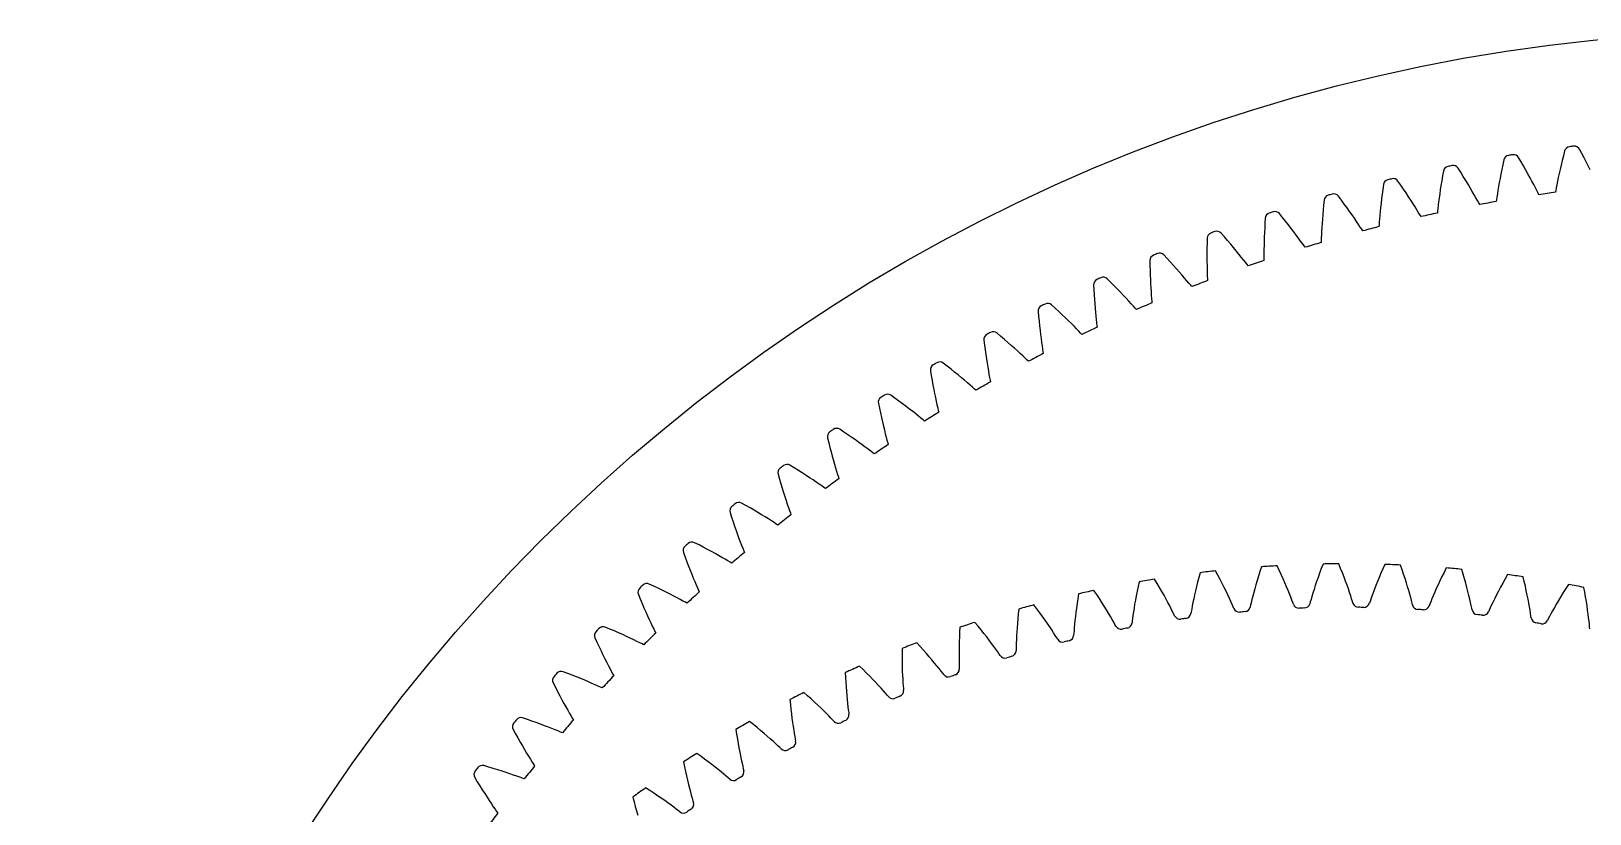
# Model space of a CAD drawing. Header units: millimetres. Extents: x -90 to 90, y -90 to 90.
# Drawn here: x -90.1 to -9.4, y 49.5 to 90.1 of the extents above; entities that cross this region are included whole.
import ezdxf

# ---------------------------------------------------------------- set-up
doc = ezdxf.new("R2010")
doc.units = ezdxf.units.MM

msp = doc.modelspace()

# ---------------------------------------------------------------- linework, layer by layer
at = {"layer": 'fixed_ring'}
for p, q in [((-9.808668, 83.750313), (-9.931059, 83.977999)), ((-13.899455, 83.169285), (-13.950495, 82.924154)), ((-13.845304, 83.422047), (-13.899455, 83.169285)), ((-12.951994, 83.32209), (-13.082862, 83.545012)), ((-12.826478, 83.105434), (-12.951994, 83.32209)), ((-10.87761, 83.155337), (-10.929769, 82.929293)), ((-10.821431, 83.390217), (-10.87761, 83.155337)), ((-10.761207, 83.633255), (-10.821431, 83.390217)), ((-10.697587, 83.8838), (-10.761207, 83.633255)), ((-9.691391, 83.529089), (-9.808668, 83.750313)), ((-9.580013, 83.3148), (-9.691391, 83.529089)), ((-9.474675, 83.108111), (-9.580013, 83.3148)), ((-19.179225, 82.112619), (-19.326482, 82.325072)), ((-17.059813, 82.340722), (-17.098176, 82.102283)), ((-17.01803, 82.587599), (-17.059813, 82.340722)), ((-16.973425, 82.842218), (-17.01803, 82.587599)), ((-16.076987, 82.775935), (-16.216148, 82.993776)), ((-15.94341, 82.564153), (-16.076987, 82.775935)), ((-15.816238, 82.358844), (-15.94341, 82.564153)), ((-15.69566, 82.160658), (-15.816238, 82.358844)), ((-14.041419, 82.459482), (-14.081392, 82.241456)), ((-13.9978, 82.687327), (-14.041419, 82.459482)), ((-13.950495, 82.924154), (-13.9978, 82.687327)), ((-12.707118, 82.895486), (-12.826478, 83.105434)), ((-12.59408, 82.692906), (-12.707118, 82.895486)), ((-12.487591, 82.498502), (-12.59408, 82.692906)), ((-12.387968, 82.313302), (-12.487591, 82.498502)), ((-12.295674, 82.138668), (-12.387968, 82.313302)), ((-11.062047, 82.313884), (-11.097818, 82.134688)), ((-11.02203, 82.507311), (-11.062047, 82.313884)), ((-10.977915, 82.712926), (-11.02203, 82.507311)), ((-10.929769, 82.929293), (-10.977915, 82.712926)), ((-9.375574, 82.909839), (-9.474675, 83.108111)), ((-22.254317, 81.333082), (-22.409461, 81.539845)), ((-20.144986, 81.640745), (-20.174352, 81.401032)), ((-20.112518, 81.889019), (-20.144986, 81.640745)), ((-20.077522, 82.145136), (-20.112518, 81.889019)), ((-19.037777, 81.906012), (-19.179225, 82.112619)), ((-18.902972, 81.705631), (-19.037777, 81.906012)), ((-18.775025, 81.512122), (-18.902972, 81.705631)), ((-18.654222, 81.326273), (-18.775025, 81.512122)), ((-17.164938, 81.653583), (-17.19347, 81.445233)), ((-17.133194, 81.872958), (-17.164938, 81.653583)), ((-17.098176, 82.102283), (-17.133194, 81.872958)), ((-15.581934, 81.970398), (-15.69566, 82.160658)), ((-15.475415, 81.789076), (-15.581934, 81.970398)), ((-15.376617, 81.618037), (-15.475415, 81.789076)), ((-15.286325, 81.459173), (-15.376617, 81.618037)), ((-14.17946, 81.659118), (-14.204551, 81.496296)), ((-14.150455, 81.839532), (-14.17946, 81.659118)), ((-14.117741, 82.034327), (-14.150455, 81.839532)), ((-14.081392, 82.241456), (-14.117741, 82.034327)), ((-12.211421, 81.97652), (-12.295674, 82.138668)), ((-12.136414, 81.829841), (-12.211421, 81.97652)), ((-12.073073, 81.704177), (-12.136414, 81.829841)), ((-12.03021, 81.61816), (-12.073073, 81.704177)), ((-11.154861, 81.834594), (-11.172077, 81.740043)), ((-11.129016, 81.972925), (-11.154861, 81.834594)), ((-11.097818, 82.134688), (-11.129016, 81.972925)), ((-23.201645, 80.825215), (-23.221974, 80.584567)), ((-23.178539, 81.074535), (-23.201645, 80.825215)), ((-23.153202, 81.331787), (-23.178539, 81.074535)), ((-22.105198, 81.131942), (-22.254317, 81.333082)), ((-21.962951, 80.936773), (-22.105198, 81.131942)), ((-21.827815, 80.748214), (-21.962951, 80.936773)), ((-21.700108, 80.567041), (-21.827815, 80.748214)), ((-20.244864, 80.740863), (-20.262841, 80.54416)), ((-20.224189, 80.950139), (-20.244864, 80.740863)), ((-20.200719, 81.170552), (-20.224189, 80.950139)), ((-20.174352, 81.401032), (-20.200719, 81.170552)), ((-18.540958, 81.149087), (-18.654222, 81.326273)), ((-18.435797, 80.981885), (-18.540958, 81.149087)), ((-18.339592, 80.82653), (-18.435797, 80.981885)), ((-18.253771, 80.685905), (-18.339592, 80.82653)), ((-17.275353, 80.764434), (-17.285413, 80.668857)), ((-17.259981, 80.904317), (-17.275353, 80.764434)), ((-17.241032, 81.067968), (-17.259981, 80.904317)), ((-17.218833, 81.249345), (-17.241032, 81.067968)), ((-17.19347, 81.445233), (-17.218833, 81.249345)), ((-15.205853, 81.31542), (-15.286325, 81.459173)), ((-15.137831, 81.192227), (-15.205853, 81.31542)), ((-15.091762, 81.107883), (-15.137831, 81.192227)), ((-14.225174, 81.35709), (-14.238822, 81.261959)), ((-14.204551, 81.496296), (-14.225174, 81.35709)), ((-26.225465, 79.895286), (-26.236727, 79.654044)), ((-26.211754, 80.145298), (-26.225465, 79.895286)), ((-26.196111, 80.403322), (-26.211754, 80.145298)), ((-25.297911, 80.438427), (-25.460723, 80.639208)), ((-25.141331, 80.243038), (-25.297911, 80.438427)), ((-24.991844, 80.053359), (-25.141331, 80.243038)), ((-24.849711, 79.870016), (-24.991844, 80.053359)), ((-23.267604, 79.922213), (-23.278169, 79.724972)), ((-23.254815, 80.132118), (-23.267604, 79.922213)), ((-23.239653, 80.353258), (-23.254815, 80.132118)), ((-23.221974, 80.584567), (-23.239653, 80.353258)), ((-21.580259, 80.39424), (-21.700108, 80.567041)), ((-21.468882, 80.231113), (-21.580259, 80.39424)), ((-21.366903, 80.079486), (-21.468882, 80.231113)), ((-21.275852, 79.942189), (-21.366903, 80.079486)), ((-21.198761, 79.824459), (-21.275852, 79.942189)), ((-20.30108, 80.057466), (-20.307538, 79.961578)), ((-20.290981, 80.197828), (-20.30108, 80.057466)), ((-20.278201, 80.362075), (-20.290981, 80.197828)), ((-20.262841, 80.54416), (-20.278201, 80.362075)), ((-18.181162, 80.565359), (-18.253771, 80.685905)), ((-18.131954, 80.482807), (-18.181162, 80.565359)), ((-29.207868, 79.102625), (-29.212165, 78.852274)), ((-29.201942, 79.361054), (-29.207868, 79.102625)), ((-28.305698, 79.429921), (-28.475947, 79.624436)), ((-28.14188, 79.24056), (-28.305698, 79.429921)), ((-27.985363, 79.056638), (-28.14188, 79.24056)), ((-26.252527, 79.200679), (-26.25741, 78.990442)), ((-26.245693, 79.422233), (-26.252527, 79.200679)), ((-26.236727, 79.654044), (-26.245693, 79.422233)), ((-24.715279, 79.693775), (-24.849711, 79.870016)), ((-24.589015, 79.525605), (-24.715279, 79.693775)), ((-24.471581, 79.366782), (-24.589015, 79.525605)), ((-24.36397, 79.219098), (-24.471581, 79.366782)), ((-24.26782, 79.085324), (-24.36397, 79.219098)), ((-24.186355, 78.970576), (-24.26782, 79.085324)), ((-23.298074, 79.237185), (-23.30092, 79.141122)), ((-23.293261, 79.377827), (-23.298074, 79.237185)), ((-23.286669, 79.542439), (-23.293261, 79.377827)), ((-23.278169, 79.724972), (-23.286669, 79.542439)), ((-21.146482, 79.743817), (-21.198761, 79.824459)), ((-31.273422, 78.30899), (-31.450867, 78.496964)), ((-31.102597, 78.125925), (-31.273422, 78.30899)), ((-29.214346, 78.610779), (-29.214586, 78.378795)), ((-29.214586, 78.378795), (-29.213081, 78.157141)), ((-29.212165, 78.852274), (-29.214346, 78.610779)), ((-27.836435, 78.878771), (-27.985363, 79.056638)), ((-27.695468, 78.707711), (-27.836435, 78.878771)), ((-27.562968, 78.544409), (-27.695468, 78.707711)), ((-27.439644, 78.390116), (-27.562968, 78.544409)), ((-27.326553, 78.246585), (-27.439644, 78.390116)), ((-26.262177, 78.61022), (-26.262573, 78.445476)), ((-26.262573, 78.445476), (-26.262092, 78.304752)), ((-26.260549, 78.792943), (-26.262177, 78.61022)), ((-26.262092, 78.304752), (-26.261323, 78.20865)), ((-26.25741, 78.990442), (-26.260549, 78.792943)), ((-24.131079, 78.891958), (-24.186355, 78.970576)), ((-32.166441, 78.20646), (-32.162642, 77.947991)), ((-32.162642, 77.947991), (-32.157519, 77.697655)), ((-32.157519, 77.697655), (-32.150614, 77.456249)), ((-30.939273, 77.948021), (-31.102597, 78.125925)), ((-30.783759, 77.775881), (-30.939273, 77.948021)), ((-30.636458, 77.610245), (-30.783759, 77.775881)), ((-30.497909, 77.452043), (-30.636458, 77.610245)), ((-29.213081, 78.157141), (-29.210053, 77.946868)), ((-29.210053, 77.946868), (-29.20576, 77.749392)), ((-29.20576, 77.749392), (-29.200514, 77.566736)), ((-29.200514, 77.566736), (-29.194713, 77.402095)), ((-27.225439, 78.116522), (-27.326553, 78.246585)), ((-27.139715, 78.00492), (-27.225439, 78.116522)), ((-27.081522, 77.928436), (-27.139715, 78.00492)), ((-35.085412, 76.941174), (-35.071894, 76.68303)), ((-35.071894, 76.68303), (-35.057358, 76.433065)), ((-34.196882, 77.077222), (-34.381272, 77.258388)), ((-34.019291, 76.900712), (-34.196882, 77.077222)), ((-33.849391, 76.729077), (-34.019291, 76.900712)), ((-33.687513, 76.562909), (-33.849391, 76.729077)), ((-32.150614, 77.456249), (-32.142128, 77.224421)), ((-32.142128, 77.224421), (-32.132287, 77.00298)), ((-32.132287, 77.00298), (-32.121351, 76.79297)), ((-32.121351, 76.79297), (-32.109634, 76.595795)), ((-30.368868, 77.302498), (-30.497909, 77.452043)), ((-30.250459, 77.163322), (-30.368868, 77.302498)), ((-30.144524, 77.037154), (-30.250459, 77.163322)), ((-30.054663, 76.928856), (-30.144524, 77.037154)), ((-29.993634, 76.854616), (-30.054663, 76.928856)), ((-29.194713, 77.402095), (-29.188939, 77.261488)), ((-29.188939, 77.261488), (-29.184555, 77.165483)), ((-37.07194, 75.73636), (-37.263014, 75.910461)), ((-35.057358, 76.433065), (-35.041378, 76.192089)), ((-35.041378, 76.192089), (-35.024177, 75.960744)), ((-35.024177, 75.960744), (-35.006013, 75.73983)), ((-33.534085, 76.402931), (-33.687513, 76.562909)), ((-33.389684, 76.250052), (-33.534085, 76.402931)), ((-33.255109, 76.105467), (-33.389684, 76.250052)), ((-33.131548, 75.970844), (-33.255109, 76.105467)), ((-33.020942, 75.84875), (-33.131548, 75.970844)), ((-32.109634, 76.595795), (-32.097521, 76.413466)), ((-32.097521, 76.413466), (-32.085531, 76.249159)), ((-32.085531, 76.249159), (-32.074472, 76.108869)), ((-32.074472, 76.108869), (-32.06648, 76.013097)), ((-37.954724, 75.566985), (-37.931505, 75.309533)), ((-37.931505, 75.309533), (-37.907577, 75.060291)), ((-37.907577, 75.060291), (-37.882544, 74.820087)), ((-36.887835, 75.566655), (-37.07194, 75.73636)), ((-36.711599, 75.401532), (-36.887835, 75.566655)), ((-36.543585, 75.241571), (-36.711599, 75.401532)), ((-36.384249, 75.087477), (-36.543585, 75.241571)), ((-36.234199, 74.940138), (-36.384249, 75.087477)), ((-35.006013, 75.73983), (-34.987186, 75.53038)), ((-34.987186, 75.53038), (-34.96806, 75.333785)), ((-34.96806, 75.333785), (-34.949097, 75.152041)), ((-34.949097, 75.152041), (-34.930935, 74.988301)), ((-32.927071, 75.743908), (-33.020942, 75.84875)), ((-32.863293, 75.672016), (-32.927071, 75.743908)), ((-39.894527, 74.288301), (-40.092014, 74.455092)), ((-39.704169, 74.125641), (-39.894527, 74.288301)), ((-37.882544, 74.820087), (-37.856653, 74.589553)), ((-37.856653, 74.589553), (-37.830192, 74.369478)), ((-37.830192, 74.369478), (-37.8035, 74.160885)), ((-36.09428, 74.800717), (-36.234199, 74.940138)), ((-35.965744, 74.670837), (-36.09428, 74.800717)), ((-35.850624, 74.55299), (-35.965744, 74.670837)), ((-35.752875, 74.451753), (-35.850624, 74.55299)), ((-35.686438, 74.382311), (-35.752875, 74.451753)), ((-34.930935, 74.988301), (-34.914607, 74.848526)), ((-34.914607, 74.848526), (-34.903019, 74.753122)), ((-40.770315, 74.085841), (-40.737428, 73.829444)), ((-40.737428, 73.829444), (-40.704142, 73.581278)), ((-40.704142, 73.581278), (-40.670091, 73.342186)), ((-39.521846, 73.967264), (-39.704169, 74.125641)), ((-39.347934, 73.813736), (-39.521846, 73.967264)), ((-39.182915, 73.665745), (-39.347934, 73.813736)), ((-39.027429, 73.524154), (-39.182915, 73.665745)), ((-38.882365, 73.390095), (-39.027429, 73.524154)), ((-37.8035, 74.160885), (-37.776993, 73.965148)), ((-37.776993, 73.965148), (-37.751207, 73.784246)), ((-37.751207, 73.784246), (-37.726899, 73.621305)), ((-37.726899, 73.621305), (-37.705325, 73.482244)), ((-37.705325, 73.482244), (-37.690156, 73.387343)), ((-42.660647, 72.735095), (-42.864269, 72.89434)), ((-42.464306, 72.579711), (-42.660647, 72.735095)), ((-40.670091, 73.342186), (-40.635547, 73.112788)), ((-40.635547, 73.112788), (-40.600827, 72.893865)), ((-40.600827, 72.893865), (-40.566308, 72.686423)), ((-40.566308, 72.686423), (-40.532456, 72.491823)), ((-38.749034, 73.265142), (-38.882365, 73.390095)), ((-38.629562, 73.151708), (-38.749034, 73.265142)), ((-38.528075, 73.05422), (-38.629562, 73.151708)), ((-38.459072, 72.987326), (-38.528075, 73.05422)), ((-43.5282, 72.499836), (-43.485692, 72.244857)), ((-43.485692, 72.244857), (-43.443095, 71.99812)), ((-43.443095, 71.99812), (-43.400074, 71.760477)), ((-42.276155, 72.428304), (-42.464306, 72.579711)), ((-42.096591, 72.281426), (-42.276155, 72.428304)), ((-41.926121, 72.139747), (-42.096591, 72.281426)), ((-41.765419, 72.004105), (-41.926121, 72.139747)), ((-41.615416, 71.875598), (-41.765419, 72.004105)), ((-41.477479, 71.755748), (-41.615416, 71.875598)), ((-40.532456, 72.491823), (-40.499884, 72.312018)), ((-40.499884, 72.312018), (-40.469464, 72.150107)), ((-40.469464, 72.150107), (-40.442675, 72.011956)), ((-40.442675, 72.011956), (-40.423947, 71.917693)), ((-45.366386, 71.078941), (-45.575854, 71.230414)), ((-45.164339, 70.931052), (-45.366386, 71.078941)), ((-43.400074, 71.760477), (-43.356926, 71.532541)), ((-43.356926, 71.532541), (-43.313996, 71.315079)), ((-43.313996, 71.315079), (-43.271698, 71.109082)), ((-43.271698, 71.109082), (-43.230551, 70.915893)), ((-41.353825, 71.646889), (-41.477479, 71.755748)), ((-41.248743, 71.553287), (-41.353825, 71.646889)), ((-41.177273, 71.489036), (-41.248743, 71.553287)), ((-46.224476, 70.811215), (-46.172407, 70.558016)), ((-46.172407, 70.558016), (-46.120559, 70.313055)), ((-46.120559, 70.313055), (-46.06863, 70.077199)), ((-44.970626, 70.78683), (-45.164339, 70.931052)), ((-44.785664, 70.64681), (-44.970626, 70.78683)), ((-44.609986, 70.511644), (-44.785664, 70.64681)), ((-44.444296, 70.382143), (-44.609986, 70.511644)), ((-44.289564, 70.259368), (-44.444296, 70.382143)), ((-44.147217, 70.144792), (-44.289564, 70.259368)), ((-43.230551, 70.915893), (-43.191238, 70.737441)), ((-43.191238, 70.737441), (-43.15475, 70.576788)), ((-43.15475, 70.576788), (-43.122782, 70.439742)), ((-43.122782, 70.439742), (-43.100522, 70.346251)), ((-48.007914, 69.322183), (-48.222931, 69.46567)), ((-46.06863, 70.077199), (-46.016939, 69.851048)), ((-46.016939, 69.851048), (-45.965859, 69.635354)), ((-45.965859, 69.635354), (-45.915842, 69.431095)), ((-45.915842, 69.431095), (-45.867457, 69.239589)), ((-44.019556, 70.040661), (-44.147217, 70.144792)), ((-43.911027, 69.951078), (-44.019556, 70.040661)), ((-43.837191, 69.889561), (-43.911027, 69.951078)), ((-48.855326, 69.022369), (-48.79377, 68.771308)), ((-48.79377, 68.771308), (-48.732744, 68.528471)), ((-47.800447, 69.181999), (-48.007914, 69.322183)), ((-47.601446, 69.045165), (-47.800447, 69.181999)), ((-47.411349, 68.912202), (-47.601446, 69.045165)), ((-47.23071, 68.783739), (-47.411349, 68.912202)), ((-47.060266, 68.660562), (-47.23071, 68.783739)), ((-46.901026, 68.543695), (-47.060266, 68.660562)), ((-45.867457, 69.239589), (-45.82146, 69.062742)), ((-45.82146, 69.062742), (-45.778954, 68.903576)), ((-45.778954, 68.903576), (-45.741855, 68.76783)), ((-45.741855, 68.76783), (-45.716094, 68.675241)), ((-48.732744, 68.528471), (-48.67198, 68.294735)), ((-48.67198, 68.294735), (-48.611819, 68.070688)), ((-48.611819, 68.070688), (-48.552662, 67.857069)), ((-48.552662, 67.857069), (-48.494998, 67.654835)), ((-46.75447, 68.434554), (-46.901026, 68.543695)), ((-46.622982, 68.335299), (-46.75447, 68.434554)), ((-46.511161, 68.249862), (-46.622982, 68.335299)), ((-46.435063, 68.191165), (-46.511161, 68.249862)), ((-51.417027, 67.13583), (-51.346071, 66.887262)), ((-50.581492, 67.467307), (-50.801754, 67.602604)), ((-50.368899, 67.335026), (-50.581492, 67.467307)), ((-50.164892, 67.205774), (-50.368899, 67.335026)), ((-49.969927, 67.080056), (-50.164892, 67.205774)), ((-49.784585, 66.958479), (-49.969927, 67.080056)), ((-48.494998, 67.654835), (-48.439443, 67.465285)), ((-48.439443, 67.465285), (-48.386827, 67.290293)), ((-48.386827, 67.290293), (-48.338364, 67.132839)), ((-48.338364, 67.132839), (-48.296185, 66.998584)), ((-48.296185, 66.998584), (-48.266959, 66.90703)), ((-51.346071, 66.887262), (-51.275954, 66.646892)), ((-51.275954, 66.646892), (-51.206441, 66.415607)), ((-51.206441, 66.415607), (-51.137895, 66.193982)), ((-51.137895, 66.193982), (-51.070744, 65.982739)), ((-49.609628, 66.8418), (-49.784585, 66.958479)), ((-49.446105, 66.731005), (-49.609628, 66.8418)), ((-49.295547, 66.627454), (-49.446105, 66.731005)), ((-49.160419, 66.533215), (-49.295547, 66.627454)), ((-49.045463, 66.452045), (-49.160419, 66.533215)), ((-48.967211, 66.396252), (-49.045463, 66.452045)), ((-53.083478, 65.516939), (-53.308673, 65.643855)), ((-52.866059, 65.392748), (-53.083478, 65.516939)), ((-52.657335, 65.271261), (-52.866059, 65.392748)), ((-51.070744, 65.982739), (-51.005514, 65.782817)), ((-51.005514, 65.782817), (-50.942869, 65.595491)), ((-50.942869, 65.595491), (-50.883707, 65.422603)), ((-50.883707, 65.422603), (-50.829356, 65.267082)), ((-53.905953, 65.154268), (-53.825697, 64.908545)), ((-53.825697, 64.908545), (-53.746588, 64.670982)), ((-53.746588, 64.670982), (-53.668425, 64.442476)), ((-52.45778, 65.152965), (-52.657335, 65.271261)), ((-52.267995, 65.038446), (-52.45778, 65.152965)), ((-52.088773, 64.928431), (-52.267995, 65.038446)), ((-51.921198, 64.823865), (-52.088773, 64.928431)), ((-51.766852, 64.726051), (-51.921198, 64.823865)), ((-51.628274, 64.636961), (-51.766852, 64.726051)), ((-51.510346, 64.560173), (-51.628274, 64.636961)), ((-51.430051, 64.507363), (-51.510346, 64.560173)), ((-50.829356, 65.267082), (-50.782157, 65.134509)), ((-50.782157, 65.134509), (-50.749508, 65.044119)), ((-53.668425, 64.442476), (-53.591591, 64.223585)), ((-53.591591, 64.223585), (-53.516542, 64.015018)), ((-53.516542, 64.015018), (-53.443837, 63.817691)), ((-53.443837, 63.817691), (-53.374191, 63.632854)), ((-56.318581, 63.080487), (-56.229139, 62.837956)), ((-55.51033, 63.473838), (-55.74014, 63.592194)), ((-55.288394, 63.357914), (-55.51033, 63.473838)), ((-55.075248, 63.244364), (-55.288394, 63.357914)), ((-54.871384, 63.133658), (-55.075248, 63.244364)), ((-54.677426, 63.026358), (-54.871384, 63.133658)), ((-54.494193, 62.923163), (-54.677426, 63.026358)), ((-53.374191, 63.632854), (-53.308568, 63.462313)), ((-53.308568, 63.462313), (-53.248405, 63.308947)), ((-53.248405, 63.308947), (-53.196252, 63.178243)), ((-53.196252, 63.178243), (-53.160227, 63.089146)), ((-56.229139, 62.837956), (-56.141151, 62.603538)), ((-56.141151, 62.603538), (-56.054447, 62.378133)), ((-56.054447, 62.378133), (-55.969434, 62.162288)), ((-55.969434, 62.162288), (-55.886593, 61.956691)), ((-54.322803, 62.824975), (-54.494193, 62.923163)), ((-54.164886, 62.733035), (-54.322803, 62.824975)), ((-54.023056, 62.649221), (-54.164886, 62.733035)), ((-53.902323, 62.576923), (-54.023056, 62.649221)), ((-53.820098, 62.52717), (-53.902323, 62.576923)), ((-57.858613, 61.340898), (-58.092713, 61.450525)), ((-57.632474, 61.233403), (-57.858613, 61.340898)), ((-55.886593, 61.956691), (-55.806517, 61.762238)), ((-55.806517, 61.762238), (-55.729967, 61.580152)), ((-55.729967, 61.580152), (-55.657976, 61.4122)), ((-55.657976, 61.4122), (-55.592087, 61.261206)), ((-58.651496, 60.917422), (-58.552995, 60.678428)), ((-58.552995, 60.678428), (-58.456251, 60.447485)), ((-57.415207, 61.127952), (-57.632474, 61.233403)), ((-57.207323, 61.024993), (-57.415207, 61.127952)), ((-57.009467, 60.925064), (-57.207323, 61.024993)), ((-56.822481, 60.828834), (-57.009467, 60.925064)), ((-56.64752, 60.737162), (-56.822481, 60.828834)), ((-56.486256, 60.651228), (-56.64752, 60.737162)), ((-56.341374, 60.572808), (-56.486256, 60.651228)), ((-56.218007, 60.505102), (-56.341374, 60.572808)), ((-55.592087, 61.261206), (-55.535054, 61.132556)), ((-55.535054, 61.132556), (-55.495703, 61.044877)), ((-58.456251, 60.447485), (-58.361131, 60.225501)), ((-58.361131, 60.225501), (-58.268058, 60.013006)), ((-58.268058, 60.013006), (-58.177542, 59.810671)), ((-58.177542, 59.810671), (-58.090209, 59.619368)), ((-56.133969, 60.458478), (-56.218007, 60.505102)), ((-60.125004, 59.121136), (-60.363062, 59.22188)), ((-59.894981, 59.022224), (-60.125004, 59.121136)), ((-59.673902, 58.92502), (-59.894981, 59.022224)), ((-59.462292, 58.829953), (-59.673902, 58.92502)), ((-58.090209, 59.619368), (-58.006864, 59.44029)), ((-58.006864, 59.44029), (-57.928606, 59.275165)), ((-57.928606, 59.275165), (-57.857084, 59.126756)), ((-57.857084, 59.126756), (-57.795253, 59.000342)), ((-57.795253, 59.000342), (-57.752631, 58.914205)), ((-60.901397, 58.668136), (-60.793976, 58.433016)), ((-60.793976, 58.433016), (-60.688613, 58.205875)), ((-60.688613, 58.205875), (-60.58521, 57.987626)), ((-59.260817, 58.737538), (-59.462292, 58.829953)), ((-59.070344, 58.648409), (-59.260817, 58.737538)), ((-58.892058, 58.563383), (-59.070344, 58.648409)), ((-58.727677, 58.483575), (-58.892058, 58.563383)), ((-58.579947, 58.410661), (-58.727677, 58.483575)), ((-58.45412, 58.347643), (-58.579947, 58.410661)), ((-58.368388, 58.304213), (-58.45412, 58.347643)), ((-60.58521, 57.987626), (-60.484211, 57.778783)), ((-60.484211, 57.778783), (-60.386148, 57.579995)), ((-60.386148, 57.579995), (-60.291681, 57.392113)), ((-60.291681, 57.392113), (-60.201659, 57.216297)), ((-62.306295, 56.817695), (-62.547973, 56.909414)), ((-62.072714, 56.727505), (-62.306295, 56.817695)), ((-61.848135, 56.638686), (-62.072714, 56.727505)), ((-61.633099, 56.551646), (-61.848135, 56.638686)), ((-61.42829, 56.466874), (-61.633099, 56.551646)), ((-60.201659, 57.216297), (-60.117245, 57.054233)), ((-60.117245, 57.054233), (-60.040191, 56.908619)), ((-60.040191, 56.908619), (-59.973649, 56.78462)), ((-59.973649, 56.78462), (-59.927817, 56.700148)), ((-63.065099, 56.335811), (-62.94891, 56.104898)), ((-62.94891, 56.104898), (-62.835078, 55.881882)), ((-62.835078, 55.881882), (-62.723538, 55.667677)), ((-61.2346, 56.384974), (-61.42829, 56.466874)), ((-61.053242, 56.306714), (-61.2346, 56.384974)), ((-60.885974, 56.233146), (-61.053242, 56.306714)), ((-60.735606, 56.16584), (-60.885974, 56.233146)), ((-60.607499, 56.1076), (-60.735606, 56.16584)), ((-60.520193, 56.067426), (-60.607499, 56.1076)), ((-62.723538, 55.667677), (-62.614755, 55.462781)), ((-62.614755, 55.462781), (-62.509284, 55.267822)), ((-62.509284, 55.267822), (-62.407816, 55.083626)), ((-62.407816, 55.083626), (-62.311245, 54.911321)), ((-62.311245, 54.911321), (-62.220795, 54.752546)), ((-64.399398, 54.433835), (-64.644355, 54.516398)), ((-64.16259, 54.352495), (-64.399398, 54.433835)), ((-63.934829, 54.272186), (-64.16259, 54.352495)), ((-63.716671, 54.193296), (-63.934829, 54.272186)), ((-63.508819, 54.116289), (-63.716671, 54.193296)), ((-63.312185, 54.041731), (-63.508819, 54.116289)), ((-62.220795, 54.752546), (-62.138318, 54.609934)), ((-62.138318, 54.609934), (-62.067159, 54.488526)), ((-62.067159, 54.488526), (-62.018182, 54.405837)), ((-65.139539, 53.92375), (-65.014746, 53.697371)), ((-65.014746, 53.697371), (-64.892606, 53.478794)), ((-64.892606, 53.478794), (-64.773088, 53.268936)), ((-64.773088, 53.268936), (-64.656675, 53.068277)), ((-63.128011, 53.970349), (-63.312185, 54.041731)), ((-62.958095, 53.903125), (-63.128011, 53.970349)), ((-62.805302, 53.841523), (-62.958095, 53.903125)), ((-62.675094, 53.788143), (-62.805302, 53.841523)), ((-62.586339, 53.751281), (-62.675094, 53.788143)), ((-64.656675, 53.068277), (-64.543945, 52.877424)), ((-64.543945, 52.877424), (-64.435621, 52.697175)), ((-64.435621, 52.697175), (-64.332636, 52.528624)), ((-64.332636, 52.528624), (-64.236278, 52.373364)), ((-66.401351, 51.97293), (-66.649241, 52.04622)), ((-66.161651, 51.900555), (-66.401351, 51.97293)), ((-65.93103, 51.82887), (-66.161651, 51.900555)), ((-65.71006, 51.758242), (-65.93103, 51.82887)), ((-65.499457, 51.689108), (-65.71006, 51.758242)), ((-65.300158, 51.621999), (-65.499457, 51.689108)), ((-64.236278, 52.373364), (-64.148495, 52.233955)), ((-64.148495, 52.233955), (-64.072819, 52.11531)), ((-64.072819, 52.11531), (-64.020767, 52.034521)), ((-67.121781, 51.435365), (-66.988562, 51.213841)), ((-66.988562, 51.213841), (-66.858286, 51.000013)), ((-66.858286, 51.000013), (-66.730959, 50.794799)), ((-65.11343, 51.557595), (-65.300158, 51.621999)), ((-64.941105, 51.49681), (-65.11343, 51.557595)), ((-64.786103, 51.440999), (-64.941105, 51.49681)), ((-64.653979, 51.392554), (-64.786103, 51.440999)), ((-64.563901, 51.359057), (-64.653979, 51.392554)), ((-66.730959, 50.794799), (-66.60708, 50.59866)), ((-66.60708, 50.59866), (-66.487251, 50.412183)), ((-66.487251, 50.412183), (-66.372224, 50.236136)), ((-66.372224, 50.236136), (-66.262972, 50.071578)), ((-66.262972, 50.071578), (-66.160841, 49.920053)), ((-66.160841, 49.920053), (-66.067878, 49.784044)), ((-66.067878, 49.784044), (-65.987792, 49.66833)), ((-65.987792, 49.66833), (-65.932738, 49.589556))]:
    msp.add_line(p, q, dxfattribs=at)
for centre, radius, start, end in [((-10.407795, 83.806207), 0.3, 97.07925, 165.010316), ((0, 0), 84.75, 96.932726, 97.07925), ((-10.193441, 83.832549), 0.3, 29.00166, 96.932726), ((0, 0), 84.75, 101.244103, 101.390628), ((-16.466853, 82.829012), 0.3, 33.313038, 101.244103), ((-13.552799, 83.355409), 0.3, 99.234939, 167.166004), ((0, 0), 84.75, 99.088414, 99.234939), ((-13.339587, 83.389795), 0.3, 31.157349, 99.088414), ((-19.780835, 82.100676), 0.3, 103.546316, 171.477381), ((0, 0), 84.75, 103.399792, 103.546316), ((-19.570812, 82.150994), 0.3, 35.468726, 103.399792), ((-16.67862, 82.78663), 0.3, 101.390628, 169.321693), ((-22.855052, 81.298518), 0.3, 105.702005, 173.63307), ((0, 0), 84.75, 105.55548, 105.702005), ((-22.64707, 81.3567), 0.3, 37.624415, 105.55548), ((0, 0), 82.5, 97.782856, 98.384808), ((0, 0), 84.75, 107.711169, 107.857693), ((-25.691274, 80.447256), 0.3, 39.780104, 107.711169), ((0, 0), 82.5, 99.938545, 100.540497), ((-25.896921, 80.381291), 0.3, 107.857693, 175.788759), ((0, 0), 82.5, 104.249922, 104.851874), ((0, 0), 82.5, 102.094234, 102.696186), ((-28.902135, 79.350294), 0.3, 110.013382, 177.944447), ((0, 0), 84.75, 109.866858, 110.013382), ((-28.699115, 79.423946), 0.3, 41.935792, 109.866858), ((0, 0), 82.5, 106.405611, 107.007563), ((-31.866441, 78.206984), 0.3, 112.169071, 180.100136), ((0, 0), 84.75, 112.022546, 112.169071), ((-31.666336, 78.288222), 0.3, 44.091481, 112.022546), ((0, 0), 82.5, 108.561299, 109.163252), ((-34.785645, 76.952982), 0.3, 114.324759, 182.255825), ((0, 0), 84.75, 114.178235, 114.324759), ((-34.588736, 77.041689), 0.3, 46.247169, 114.178235), ((0, 0), 82.5, 110.716988, 111.31894), ((-37.655612, 75.590061), 0.3, 116.480448, 184.411513), ((0, 0), 84.75, 116.333923, 116.480448), ((-37.46218, 75.686112), 0.3, 48.402858, 116.333923), ((0, 0), 82.5, 112.872677, 113.474629), ((-40.472283, 74.120151), 0.3, 118.636136, 186.567202), ((0, 0), 84.75, 118.489612, 118.636136), ((-40.282601, 74.22341), 0.3, 50.558547, 118.489612), ((0, 0), 82.5, 115.028365, 115.630317), ((-43.23167, 72.545332), 0.3, 120.791825, 188.72289), ((0, 0), 84.75, 120.645301, 120.791825), ((-43.046006, 72.655653), 0.3, 52.714235, 120.645301), ((0, 0), 82.5, 117.184054, 117.786006), ((0, 0), 82.5, 119.339743, 119.941695), ((-45.929867, 70.867834), 0.3, 122.947514, 190.878579), ((0, 0), 84.75, 122.800989, 122.947514), ((-45.748484, 70.98506), 0.3, 54.869924, 122.800989), ((0, 0), 82.5, 121.495431, 122.097383), ((0, 0), 84.75, 124.956678, 125.103202), ((-48.38621, 69.213995), 0.3, 57.025613, 124.956678), ((-48.563055, 69.090029), 0.3, 125.103202, 193.034268), ((0, 0), 82.5, 123.65112, 124.253072), ((-51.127508, 67.214436), 0.3, 127.258891, 195.189956), ((0, 0), 84.75, 127.112367, 127.258891), ((-50.955451, 67.344966), 0.3, 59.181301, 127.112367), ((0, 0), 82.5, 125.806808, 126.40876), ((-53.619596, 65.243708), 0.3, 129.41458, 197.345645), ((0, 0), 84.75, 129.268055, 129.41458), ((-53.45257, 65.380618), 0.3, 61.33699, 129.268055), ((0, 0), 82.5, 127.962497, 128.564449), ((-56.035791, 63.180635), 0.3, 131.570268, 199.501334), ((0, 0), 84.75, 131.423744, 131.570268), ((-55.874034, 63.323731), 0.3, 63.492678, 131.423744), ((0, 0), 82.5, 130.118186, 130.720138), ((0, 0), 84.75, 133.579432, 133.725957), ((-58.216413, 61.177216), 0.3, 65.648367, 133.579432), ((-58.372673, 61.028137), 0.3, 133.725957, 201.657022), ((0, 0), 82.5, 132.273874, 132.875826), ((-60.626936, 58.78926), 0.3, 135.881645, 203.812711), ((0, 0), 84.75, 135.735121, 135.881645), ((-60.476394, 58.944111), 0.3, 67.804056, 135.735121), ((0, 0), 82.5, 134.429563, 135.031515), ((-62.795388, 56.467174), 0.3, 138.037334, 205.968399), ((0, 0), 84.75, 137.89081, 138.037334), ((-62.650777, 56.627578), 0.3, 69.959744, 137.89081), ((0, 0), 82.5, 136.585251, 137.187204), ((-64.87496, 54.065165), 0.3, 140.193023, 208.124088), ((0, 0), 84.75, 140.046498, 140.193023), ((-64.736485, 54.230895), 0.3, 72.115433, 140.046498), ((0, 0), 82.5, 138.74094, 139.342892), ((-66.862709, 51.586632), 0.3, 142.348711, 210.279777), ((0, 0), 84.75, 142.202187, 142.348711), ((-66.730566, 51.757454), 0.3, 74.271121, 142.202187), ((0, 0), 82.5, 140.896629, 141.498581), ((0, 0), 82.5, 143.052317, 143.654269)]:
    msp.add_arc(centre, radius, start, end, dxfattribs=at)
at = {"layer": 'outer'}
msp.add_circle((0, 0), 90.087573, dxfattribs=at)
at = {"layer": 'thin_ring_external'}
for p, q in [((-26.393983, 62.345352), (-26.473269, 62.101928)), ((-25.472471, 62.16592), (-25.582114, 62.397263)), ((-25.368909, 61.941125), (-25.472471, 62.16592)), ((-23.296472, 62.249328), (-23.382523, 62.017265)), ((-23.204861, 62.488385), (-23.296472, 62.249328)), ((-22.293713, 62.262134), (-22.3914, 62.498774)), ((-22.201764, 62.032345), (-22.293713, 62.262134)), ((-20.116293, 62.234326), (-20.214081, 62.00696)), ((-20.012595, 62.468394), (-20.116293, 62.234326)), ((-19.114188, 62.195914), (-19.199664, 62.437233)), ((-19.034092, 61.96173), (-19.114188, 62.195914)), ((-16.825514, 62.285429), (-16.941029, 62.056961)), ((-15.942192, 61.967432), (-16.015235, 62.212801)), ((-32.729548, 61.572127), (-32.783593, 61.321886)), ((-31.794541, 61.487613), (-31.927206, 61.706568)), ((-31.668592, 61.274553), (-31.794541, 61.487613)), ((-29.700329, 61.552884), (-29.75752, 61.321339)), ((-29.638395, 61.792512), (-29.700329, 61.552884)), ((-29.571642, 62.039667), (-29.638395, 61.792512)), ((-28.642171, 61.907521), (-28.763482, 62.132965)), ((-28.527265, 61.688308), (-28.642171, 61.907521)), ((-28.418821, 61.475885), (-28.527265, 61.688308)), ((-28.316924, 61.270922), (-28.418821, 61.475885)), ((-26.680119, 61.417635), (-26.738843, 61.207154)), ((-26.616297, 61.637452), (-26.680119, 61.417635)), ((-26.547358, 61.865775), (-26.616297, 61.637452)), ((-26.473269, 62.101928), (-26.547358, 61.865775)), ((-25.271453, 61.723442), (-25.368909, 61.941125)), ((-25.180154, 61.513544), (-25.271453, 61.723442)), ((-25.095101, 61.312256), (-25.180154, 61.513544)), ((-23.607388, 61.369281), (-23.671148, 61.172195)), ((-23.537993, 61.576489), (-23.607388, 61.369281)), ((-23.46303, 61.792761), (-23.537993, 61.576489)), ((-23.382523, 62.017265), (-23.46303, 61.792761)), ((-22.115549, 61.80997), (-22.201764, 62.032345)), ((-22.035087, 61.595683), (-22.115549, 61.80997)), ((-21.960424, 61.390315), (-22.035087, 61.595683)), ((-21.891651, 61.194922), (-21.960424, 61.390315)), ((-20.471739, 61.371303), (-20.54548, 61.177729)), ((-20.391855, 61.574697), (-20.471739, 61.371303)), ((-20.305946, 61.786859), (-20.391855, 61.574697)), ((-20.214081, 62.00696), (-20.305946, 61.786859)), ((-18.959345, 61.735242), (-19.034092, 61.96173)), ((-18.88993, 61.517127), (-18.959345, 61.735242)), ((-18.825849, 61.308214), (-18.88993, 61.517127)), ((-17.249912, 61.412263), (-17.340077, 61.213213)), ((-17.153283, 61.619762), (-17.249912, 61.412263)), ((-17.050299, 61.834885), (-17.153283, 61.619762)), ((-16.941029, 62.056961), (-17.050299, 61.834885)), ((-15.874158, 61.729463), (-15.942192, 61.967432)), ((-15.811073, 61.499455), (-15.874158, 61.729463)), ((-15.752885, 61.278079), (-15.811073, 61.499455)), ((-13.899429, 61.50149), (-14.013263, 61.291906)), ((-13.778963, 61.717697), (-13.899429, 61.50149)), ((-13.651933, 61.939969), (-13.778963, 61.717697)), ((-12.786001, 61.577283), (-12.846419, 61.826062)), ((-12.730206, 61.336151), (-12.786001, 61.577283)), ((-12.678948, 61.103222), (-12.730206, 61.336151)), ((-10.500131, 61.432915), (-10.638344, 61.217419)), ((-35.900659, 60.691279), (-35.937831, 60.446583)), ((-35.859461, 60.943952), (-35.900659, 60.691279)), ((-34.921359, 60.907291), (-35.06503, 61.119187)), ((-34.784695, 60.70094), (-34.921359, 60.907291)), ((-34.655152, 60.500685), (-34.784695, 60.70094)), ((-32.919576, 60.620065), (-32.956527, 60.404693)), ((-32.878505, 60.845245), (-32.919576, 60.620065)), ((-32.833212, 61.079408), (-32.878505, 60.845245)), ((-32.783593, 61.321886), (-32.833212, 61.079408)), ((-31.549443, 61.067945), (-31.668592, 61.274553)), ((-31.437213, 60.868452), (-31.549443, 61.067945)), ((-31.332075, 60.676888), (-31.437213, 60.868452)), ((-31.234281, 60.494282), (-31.332075, 60.676888)), ((-29.901263, 60.682783), (-29.940029, 60.492278)), ((-29.857935, 60.885345), (-29.901263, 60.682783)), ((-29.810035, 61.09855), (-29.857935, 60.885345)), ((-29.75752, 61.321339), (-29.810035, 61.09855)), ((-28.221704, 61.07424), (-28.316924, 61.270922)), ((-28.133362, 60.886879), (-28.221704, 61.07424)), ((-28.052208, 60.710217), (-28.133362, 60.886879)), ((-27.978751, 60.546197), (-28.052208, 60.710217)), ((-27.913899, 60.397835), (-27.978751, 60.546197)), ((-26.884017, 60.644322), (-26.921451, 60.486792)), ((-26.8409, 60.818792), (-26.884017, 60.644322)), ((-26.792457, 61.007069), (-26.8409, 60.818792)), ((-26.738843, 61.207154), (-26.792457, 61.007069)), ((-25.016441, 61.120629), (-25.095101, 61.312256)), ((-24.944413, 60.940054), (-25.016441, 61.120629)), ((-24.879427, 60.772497), (-24.944413, 60.940054)), ((-24.822235, 60.621017), (-24.879427, 60.772497)), ((-24.774459, 60.491309), (-24.822235, 60.621017)), ((-23.864246, 60.526198), (-23.890918, 60.435211)), ((-23.826539, 60.659183), (-23.864246, 60.526198)), ((-23.781111, 60.814596), (-23.826539, 60.659183)), ((-23.729142, 60.986636), (-23.781111, 60.814596)), ((-23.671148, 61.172195), (-23.729142, 60.986636)), ((-21.828937, 61.010904), (-21.891651, 61.194922)), ((-21.772591, 60.840248), (-21.828937, 61.010904)), ((-21.723209, 60.686045), (-21.772591, 60.840248)), ((-21.682118, 60.554067), (-21.723209, 60.686045)), ((-21.653131, 60.463791), (-21.682118, 60.554067)), ((-20.771311, 60.542435), (-20.802594, 60.452928)), ((-20.726863, 60.67332), (-20.771311, 60.542435)), ((-20.673558, 60.826212), (-20.726863, 60.67332)), ((-20.612873, 60.995374), (-20.673558, 60.826212)), ((-20.54548, 61.177729), (-20.612873, 60.995374)), ((-18.767143, 61.109564), (-18.825849, 61.308214)), ((-18.713907, 60.922585), (-18.767143, 61.109564)), ((-18.666349, 60.749274), (-18.713907, 60.922585)), ((-18.624904, 60.59275), (-18.666349, 60.749274)), ((-18.590606, 60.458846), (-18.624904, 60.59275)), ((-17.630508, 60.529168), (-17.681581, 60.400723)), ((-17.569466, 60.679138), (-17.630508, 60.529168)), ((-17.500222, 60.844981), (-17.569466, 60.679138)), ((-17.423606, 61.023658), (-17.500222, 60.844981)), ((-17.340077, 61.213213), (-17.423606, 61.023658)), ((-15.699556, 61.066167), (-15.752885, 61.278079)), ((-15.651069, 60.864778), (-15.699556, 61.066167)), ((-15.60745, 60.675325), (-15.651069, 60.864778)), ((-15.568803, 60.499811), (-15.60745, 60.675325)), ((-14.399311, 60.535851), (-14.476932, 60.37376)), ((-14.313672, 60.710382), (-14.399311, 60.535851)), ((-14.220573, 60.895426), (-14.313672, 60.710382)), ((-14.120362, 61.089612), (-14.220573, 60.895426)), ((-14.013263, 61.291906), (-14.120362, 61.089612)), ((-12.632139, 60.879164), (-12.678948, 61.103222)), ((-12.5897, 60.664806), (-12.632139, 60.879164)), ((-12.551559, 60.461204), (-12.5897, 60.664806)), ((-11.011368, 60.607585), (-11.121364, 60.418769)), ((-10.89408, 60.804147), (-11.011368, 60.607585)), ((-10.769693, 61.007645), (-10.89408, 60.804147)), ((-10.638344, 61.217419), (-10.769693, 61.007645)), ((-9.653847, 61.026487), (-9.701484, 61.278026)), ((-9.610438, 60.782821), (-9.653847, 61.026487)), ((-9.57114, 60.547578), (-9.610438, 60.782821)), ((-9.535833, 60.321422), (-9.57114, 60.547578)), ((-38.981459, 59.902335), (-39.006088, 59.65606)), ((-38.953217, 60.156782), (-38.981459, 59.902335)), ((-38.014466, 60.168069), (-38.16877, 60.372352)), ((-37.867444, 59.968965), (-38.014466, 60.168069)), ((-37.727845, 59.775586), (-37.867444, 59.968965)), ((-37.595854, 59.588579), (-37.727845, 59.775586)), ((-36.026534, 59.766452), (-36.048977, 59.560527)), ((-36.000628, 59.98343), (-36.026534, 59.766452)), ((-35.971109, 60.210413), (-36.000628, 59.98343)), ((-35.937831, 60.446583), (-35.971109, 60.210413)), ((-34.532882, 60.307183), (-34.655152, 60.500685)), ((-34.4181, 60.121237), (-34.532882, 60.307183)), ((-34.31111, 59.943863), (-34.4181, 60.121237)), ((-34.212361, 59.7764), (-34.31111, 59.943863)), ((-34.12256, 59.620726), (-34.212361, 59.7764)), ((-33.043542, 59.82999), (-33.064714, 59.669463)), ((-33.018444, 60.007946), (-33.043542, 59.82999)), ((-32.989455, 60.200183), (-33.018444, 60.007946)), ((-32.956527, 60.404693), (-32.989455, 60.200183)), ((-31.144213, 60.321995), (-31.234281, 60.494282)), ((-31.062477, 60.16194), (-31.144213, 60.321995)), ((-30.990134, 60.017082), (-31.062477, 60.16194)), ((-30.929378, 59.892923), (-30.990134, 60.017082)), ((-30.886951, 59.80813), (-30.929378, 59.892923)), ((-30.02747, 60.020462), (-30.044723, 59.927229)), ((-30.003522, 60.156598), (-30.02747, 60.020462)), ((-29.974181, 60.315835), (-30.003522, 60.156598)), ((-29.940029, 60.492278), (-29.974181, 60.315835)), ((-27.859562, 60.270736), (-27.913899, 60.397835)), ((-27.82152, 60.183887), (-27.859562, 60.270736)), ((-26.952318, 60.352056), (-26.974309, 60.259826)), ((-26.921451, 60.486792), (-26.952318, 60.352056)), ((-24.740901, 60.402631), (-24.774459, 60.491309)), ((-18.566267, 60.367208), (-18.590606, 60.458846)), ((-17.681581, 60.400723), (-17.717393, 60.312931)), ((-15.535405, 60.341376), (-15.568803, 60.499811)), ((-15.507989, 60.205896), (-15.535405, 60.341376)), ((-15.48836, 60.113134), (-15.507989, 60.205896)), ((-14.603117, 60.101433), (-14.643365, 60.015583)), ((-14.545552, 60.227103), (-14.603117, 60.101433)), ((-14.476932, 60.37376), (-14.545552, 60.227103)), ((-12.517671, 60.26977), (-12.551559, 60.461204)), ((-12.488036, 60.092512), (-12.517671, 60.26977)), ((-12.462771, 59.932578), (-12.488036, 60.092512)), ((-12.442308, 59.795875), (-12.462771, 59.932578)), ((-12.427442, 59.702232), (-12.442308, 59.795875)), ((-11.480045, 59.767911), (-11.543951, 59.645345)), ((-11.404026, 59.910874), (-11.480045, 59.767911)), ((-11.318229, 60.06879), (-11.404026, 59.910874)), ((-11.22379, 60.238721), (-11.318229, 60.06879)), ((-11.121364, 60.418769), (-11.22379, 60.238721)), ((-9.504394, 60.105176), (-9.535833, 60.321422)), ((-9.476699, 59.899892), (-9.504394, 60.105176)), ((-9.45263, 59.706978), (-9.476699, 59.899892)), ((-42.017956, 58.957112), (-42.029979, 58.709901)), ((-42.002743, 59.21267), (-42.017956, 58.957112)), ((-41.065793, 59.271875), (-41.230327, 59.468013)), ((-40.908797, 59.080538), (-41.065793, 59.271875)), ((-40.759506, 58.894539), (-40.908797, 59.080538)), ((-39.059948, 58.972286), (-39.071847, 58.765485)), ((-39.045155, 59.190304), (-39.059948, 58.972286)), ((-39.027264, 59.418499), (-39.045155, 59.190304)), ((-39.006088, 59.65606), (-39.027264, 59.418499)), ((-37.471727, 59.408737), (-37.595854, 59.588579)), ((-37.35582, 59.237057), (-37.471727, 59.408737)), ((-37.248649, 59.074854), (-37.35582, 59.237057)), ((-37.151016, 58.923969), (-37.248649, 59.074854)), ((-37.064277, 58.787246), (-37.151016, 58.923969)), ((-36.097039, 59.026657), (-36.106977, 58.888787)), ((-36.084091, 59.188055), (-36.097039, 59.026657)), ((-36.068112, 59.367061), (-36.084091, 59.188055)), ((-36.048977, 59.560527), (-36.068112, 59.367061)), ((-34.042915, 59.479752), (-34.12256, 59.620726)), ((-33.975899, 59.358857), (-34.042915, 59.479752)), ((-33.929197, 59.276341), (-33.975899, 59.358857)), ((-33.081679, 59.532281), (-33.094149, 59.438289)), ((-33.064714, 59.669463), (-33.081679, 59.532281)), ((-11.543951, 59.645345), (-11.58853, 59.561662)), ((-9.432085, 59.528438), (-9.45263, 59.706978)), ((-9.415019, 59.367423), (-9.432085, 59.528438)), ((-9.401563, 59.229853), (-9.415019, 59.367423)), ((-9.391497, 59.135573), (-9.401563, 59.229853)), ((-45.000085, 58.114078), (-45.002229, 57.858077)), ((-44.06738, 58.221047), (-44.241714, 58.408528)), ((-43.900819, 58.037976), (-44.06738, 58.221047)), ((-42.045212, 58.242758), (-42.048854, 58.024269)), ((-42.038996, 58.471569), (-42.045212, 58.242758)), ((-42.029979, 58.709901), (-42.038996, 58.471569)), ((-40.618139, 58.714516), (-40.759506, 58.894539)), ((-40.484991, 58.541246), (-40.618139, 58.714516)), ((-40.360468, 58.375709), (-40.484991, 58.541246)), ((-40.245156, 58.219189), (-40.360468, 58.375709)), ((-40.139945, 58.073487), (-40.245156, 58.219189)), ((-39.092586, 58.229856), (-39.095472, 58.09166)), ((-39.087896, 58.391706), (-39.092586, 58.229856)), ((-39.081078, 58.571294), (-39.087896, 58.391706)), ((-39.071847, 58.765485), (-39.081078, 58.571294)), ((-36.991175, 58.66993), (-37.064277, 58.787246)), ((-36.940321, 58.589906), (-36.991175, 58.66993)), ((-36.106977, 58.888787), (-36.114632, 58.794281)), ((-45.002229, 57.858077), (-45.001613, 57.610575)), ((-45.001613, 57.610575), (-44.99845, 57.372093)), ((-44.99845, 57.372093), (-44.992974, 57.143264)), ((-43.742225, 57.859843), (-43.900819, 58.037976)), ((-43.59185, 57.687273), (-43.742225, 57.859843)), ((-43.450029, 57.521028), (-43.59185, 57.687273)), ((-43.317217, 57.362064), (-43.450029, 57.521028)), ((-43.194062, 57.211637), (-43.317217, 57.362064)), ((-42.048854, 58.024269), (-42.050178, 57.81713)), ((-42.050178, 57.81713), (-42.049482, 57.622721)), ((-42.049482, 57.622721), (-42.047121, 57.443019)), ((-42.047121, 57.443019), (-42.043541, 57.281141)), ((-40.046338, 57.94137), (-40.139945, 58.073487)), ((-39.967342, 57.827941), (-40.046338, 57.94137)), ((-39.912468, 57.750618), (-39.967342, 57.827941)), ((-39.095472, 58.09166), (-39.098291, 57.996886)), ((-47.937422, 56.863874), (-47.926492, 56.608097)), ((-47.926492, 56.608097), (-47.913239, 56.360949)), ((-47.011396, 57.018328), (-47.195075, 57.196663)), ((-46.835704, 56.844), (-47.011396, 57.018328)), ((-46.668221, 56.674197), (-46.835704, 56.844)), ((-46.509232, 56.50953), (-46.668221, 56.674197)), ((-46.359107, 56.350744), (-46.509232, 56.50953)), ((-44.992974, 57.143264), (-44.985455, 56.924874)), ((-44.985455, 56.924874), (-44.976201, 56.717937)), ((-44.976201, 56.717937), (-44.965579, 56.523817)), ((-44.965579, 56.523817), (-44.954045, 56.34447)), ((-43.08155, 57.071497), (-43.194062, 57.211637)), ((-42.981318, 56.944332), (-43.08155, 57.071497)), ((-42.896633, 56.835084), (-42.981318, 56.944332)), ((-42.837883, 56.760664), (-42.896633, 56.835084)), ((-42.043541, 57.281141), (-42.039366, 57.142978)), ((-42.039366, 57.142978), (-42.037342, 57.048183)), ((-49.89016, 55.666854), (-50.082705, 55.835577)), ((-47.913239, 56.360949), (-47.897903, 56.12294)), ((-47.897903, 56.12294), (-47.88075, 55.894689)), ((-47.88075, 55.894689), (-47.86209, 55.676967)), ((-46.218351, 56.198769), (-46.359107, 56.350744)), ((-46.087676, 56.054827), (-46.218351, 56.198769)), ((-45.968154, 55.920614), (-46.087676, 56.054827)), ((-45.861561, 55.798733), (-45.968154, 55.920614)), ((-45.771408, 55.693952), (-45.861561, 55.798733)), ((-45.708934, 55.622628), (-45.771408, 55.693952)), ((-44.954045, 56.34447), (-44.942204, 56.182986)), ((-44.942204, 56.182986), (-44.93098, 56.045216)), ((-44.93098, 56.045216), (-44.924119, 55.950649)), ((-50.807091, 55.465318), (-50.783115, 55.210433)), ((-50.783115, 55.210433), (-50.75726, 54.964284)), ((-50.75726, 54.964284), (-50.729791, 54.727368)), ((-49.705796, 55.501725), (-49.89016, 55.666854)), ((-49.529861, 55.340695), (-49.705796, 55.501725)), ((-49.362671, 55.184361), (-49.529861, 55.340695)), ((-49.204634, 55.033447), (-49.362671, 55.184361)), ((-49.056302, 54.888858), (-49.204634, 55.033447)), ((-48.918448, 54.751775), (-49.056302, 54.888858)), ((-47.86209, 55.676967), (-47.842281, 55.470773)), ((-47.842281, 55.470773), (-47.821762, 55.277449)), ((-47.821762, 55.277449), (-47.801085, 55.098924)), ((-47.801085, 55.098924), (-47.781014, 54.938256)), ((-47.781014, 54.938256), (-47.76277, 54.801239)), ((-52.696161, 54.170152), (-52.89707, 54.328823)), ((-52.503606, 54.014651), (-52.696161, 54.170152)), ((-50.729791, 54.727368), (-50.701006, 54.500291)), ((-50.701006, 54.500291), (-50.671253, 54.283806)), ((-50.671253, 54.283806), (-50.640942, 54.078892)), ((-50.640942, 54.078892), (-50.610578, 53.886868)), ((-48.792229, 54.62384), (-48.918448, 54.751775)), ((-48.679551, 54.507561), (-48.792229, 54.62384)), ((-48.584166, 54.40752), (-48.679551, 54.507561)), ((-48.518132, 54.339479), (-48.584166, 54.40752)), ((-47.76277, 54.801239), (-47.751089, 54.707145)), ((-53.601606, 53.922059), (-53.564647, 53.668731)), ((-53.564647, 53.668731), (-53.526257, 53.424224)), ((-53.526257, 53.424224), (-53.486726, 53.18902)), ((-52.319679, 53.862815), (-52.503606, 54.014651)), ((-52.144724, 53.715222), (-52.319679, 53.862815)), ((-51.979188, 53.572574), (-52.144724, 53.715222)), ((-51.823666, 53.435748), (-51.979188, 53.572574)), ((-51.678992, 53.305883), (-51.823666, 53.435748)), ((-51.546406, 53.184559), (-51.678992, 53.305883)), ((-50.610578, 53.886868), (-50.580813, 53.709632)), ((-50.580813, 53.709632), (-50.552564, 53.550198)), ((-50.552564, 53.550198), (-50.527348, 53.414291)), ((-50.527348, 53.414291), (-50.510878, 53.320917)), ((-55.42208, 52.532125), (-55.630829, 52.680332)), ((-55.221836, 52.38666), (-55.42208, 52.532125)), ((-53.486726, 53.18902), (-53.446385, 52.963708)), ((-53.446385, 52.963708), (-53.405616, 52.749025)), ((-53.405616, 52.749025), (-53.364882, 52.545926)), ((-53.364882, 52.545926), (-53.324753, 52.355703)), ((-51.427938, 53.074185), (-51.546406, 53.184559)), ((-51.327569, 52.979145), (-51.427938, 53.074185)), ((-51.258146, 52.914565), (-51.327569, 52.979145)), ((-56.313676, 52.238124), (-56.26383, 51.987014)), ((-56.26383, 51.987014), (-56.213006, 51.744785)), ((-56.213006, 51.744785), (-56.161517, 51.511907)), ((-55.030396, 52.244413), (-55.221836, 52.38666)), ((-54.848133, 52.105946), (-55.030396, 52.244413)), ((-54.675529, 51.971937), (-54.848133, 52.105946)), ((-54.513224, 51.84323), (-54.675529, 51.971937)), ((-54.362108, 51.720921), (-54.513224, 51.84323)), ((-54.2235, 51.606526), (-54.362108, 51.720921)), ((-53.324753, 52.355703), (-53.285977, 52.180218)), ((-53.285977, 52.180218), (-53.249624, 52.022434)), ((-53.249624, 52.022434), (-53.217501, 51.887992)), ((-53.217501, 51.887992), (-53.196285, 51.795581)), ((-58.060804, 50.757049), (-58.276848, 50.894403)), ((-56.161517, 51.511907), (-56.109723, 51.288948)), ((-56.109723, 51.288948), (-56.058046, 51.076628)), ((-56.058046, 51.076628), (-56.006994, 50.875873)), ((-56.006994, 50.875873), (-55.957204, 50.687947)), ((-54.09955, 51.502345), (-54.2235, 51.606526)), ((-53.994459, 51.412554), (-54.09955, 51.502345)), ((-53.92183, 51.351603), (-53.994459, 51.412554)), ((-58.936225, 50.417906), (-58.873622, 50.169668)), ((-58.873622, 50.169668), (-58.810496, 49.930351)), ((-57.853394, 50.621998), (-58.060804, 50.757049)), ((-57.65494, 50.489711), (-57.853394, 50.621998)), ((-57.465845, 50.360731), (-57.65494, 50.489711)), ((-57.286623, 50.23571), (-57.465845, 50.360731)), ((-57.117958, 50.115459), (-57.286623, 50.23571)), ((-56.960794, 50.001026), (-57.117958, 50.115459)), ((-55.957204, 50.687947), (-55.909519, 50.514671)), ((-55.909519, 50.514671), (-55.865157, 50.35895)), ((-55.865157, 50.35895), (-55.826211, 50.226323)), ((-55.826211, 50.226323), (-55.800304, 50.135115)), ((-58.810496, 49.930351), (-58.747184, 49.700405)), ((-58.747184, 49.700405), (-58.684073, 49.480382)), ((-56.816526, 49.893857), (-56.960794, 50.001026)), ((-56.687418, 49.796141), (-56.816526, 49.893857)), ((-56.57788, 49.711833), (-56.687418, 49.796141)), ((-56.502233, 49.65467), (-56.57788, 49.711833))]:
    msp.add_line(p, q, dxfattribs=at)
for centre, radius, start, end in [((-22, 0), 62.5, 93.28564, 94.031433), ((-22, 0), 62.5, 90.358811, 91.104604), ((-22, 0), 62.5, 87.431982, 88.177774), ((-22, 0), 62.5, 84.505153, 85.250945), ((-22, 0), 62.5, 99.139299, 99.885091), ((-22, 0), 62.5, 96.21247, 96.958262), ((-22, 0), 62.5, 81.578323, 82.324116), ((-22, 0), 62.5, 78.651494, 79.397286), ((-22, 0), 62.5, 102.066128, 102.811921), ((-22, 0), 62.5, 104.992957, 105.73875), ((-30.614656, 59.934049), 0.3, 204.817461, 278.179421), ((-30.341255, 59.97271), 0.3, 277.91814, 351.2801), ((-27.54315, 60.295738), 0.3, 201.890632, 275.252592), ((-22, 0), 60.25, 94.991311, 95.252592), ((-27.268132, 60.320389), 0.3, 274.991311, 348.353271), ((-24.457183, 60.500122), 0.3, 198.963802, 272.325762), ((-22, 0), 60.25, 92.064482, 92.325762), ((-24.181266, 60.510698), 0.3, 272.064482, 345.426442), ((-21.364806, 60.546668), 0.3, 196.036973, 269.398933), ((-22, 0), 60.25, 89.137652, 89.398933), ((-21.088708, 60.543142), 0.3, 269.137652, 342.499612), ((-18.274086, 60.435255), 0.3, 193.110144, 266.472104), ((-22, 0), 60.25, 86.210823, 86.472104), ((-17.998528, 60.417636), 0.3, 266.210823, 339.572783), ((-15.193086, 60.166173), 0.3, 190.183314, 263.545275), ((-22, 0), 60.25, 83.283994, 83.545275), ((-14.918787, 60.134507), 0.3, 263.283994, 336.645954), ((-22, 0), 62.5, 107.919787, 108.665579), ((-33.663687, 59.415999), 0.3, 207.74429, 281.10625), ((-22, 0), 60.25, 100.844969, 101.10625), ((-33.392617, 59.46857), 0.3, 280.844969, 354.206929), ((-22, 0), 60.25, 97.91814, 98.179421), ((-12.129845, 59.740125), 0.3, 187.256485, 260.618445), ((-22, 0), 60.25, 80.357164, 80.618445), ((-11.857521, 59.694494), 0.3, 260.357164, 333.719125), ((-22, 0), 62.5, 110.846616, 111.592408), ((-36.682288, 58.742939), 0.3, 210.671119, 284.033079), ((-22, 0), 60.25, 103.771799, 104.033079), ((-36.414256, 58.809283), 0.3, 283.771799, 357.133759), ((-39.662585, 57.916626), 0.3, 213.597949, 286.959909), ((-22, 0), 60.25, 106.698628, 106.959909), ((-39.398291, 57.996569), 0.3, 286.698628, 0.060588), ((-22, 0), 62.5, 113.773445, 114.519238), ((-42.596803, 56.939215), 0.3, 216.524778, 289.886738), ((-22, 0), 60.25, 109.625457, 109.886738), ((-42.336935, 57.032548), 0.3, 289.625457, 2.987417), ((-22, 0), 62.5, 116.700274, 117.446067), ((-45.222522, 55.919737), 0.3, 292.552286, 5.914247), ((-45.477286, 55.813256), 0.3, 219.451607, 292.813567), ((-22, 0), 60.25, 112.552286, 112.813567), ((-22, 0), 62.5, 119.627104, 120.372896), ((-48.296519, 54.541687), 0.3, 222.378436, 295.740397), ((-22, 0), 60.25, 115.479116, 115.740397), ((-48.047525, 54.661037), 0.3, 295.479116, 8.841076), ((-50.804572, 53.259733), 0.3, 298.405945, 11.767905), ((-22, 0), 62.5, 122.553933, 123.299726), ((-51.047147, 53.127824), 0.3, 225.305266, 298.667226), ((-22, 0), 60.25, 118.405945, 118.667226), ((-53.486472, 51.71948), 0.3, 301.332774, 14.694734), ((-22, 0), 62.5, 125.480762, 126.226555), ((-53.721995, 51.575358), 0.3, 228.232095, 301.594055), ((-22, 0), 60.25, 121.332774, 121.594055), ((-56.086227, 50.044297), 0.3, 304.259603, 17.621564), ((-56.314084, 49.888337), 0.3, 231.158924, 304.520884), ((-22, 0), 60.25, 124.259603, 124.520884)]:
    msp.add_arc(centre, radius, start, end, dxfattribs=at)

doc.saveas('drawing.dxf')
